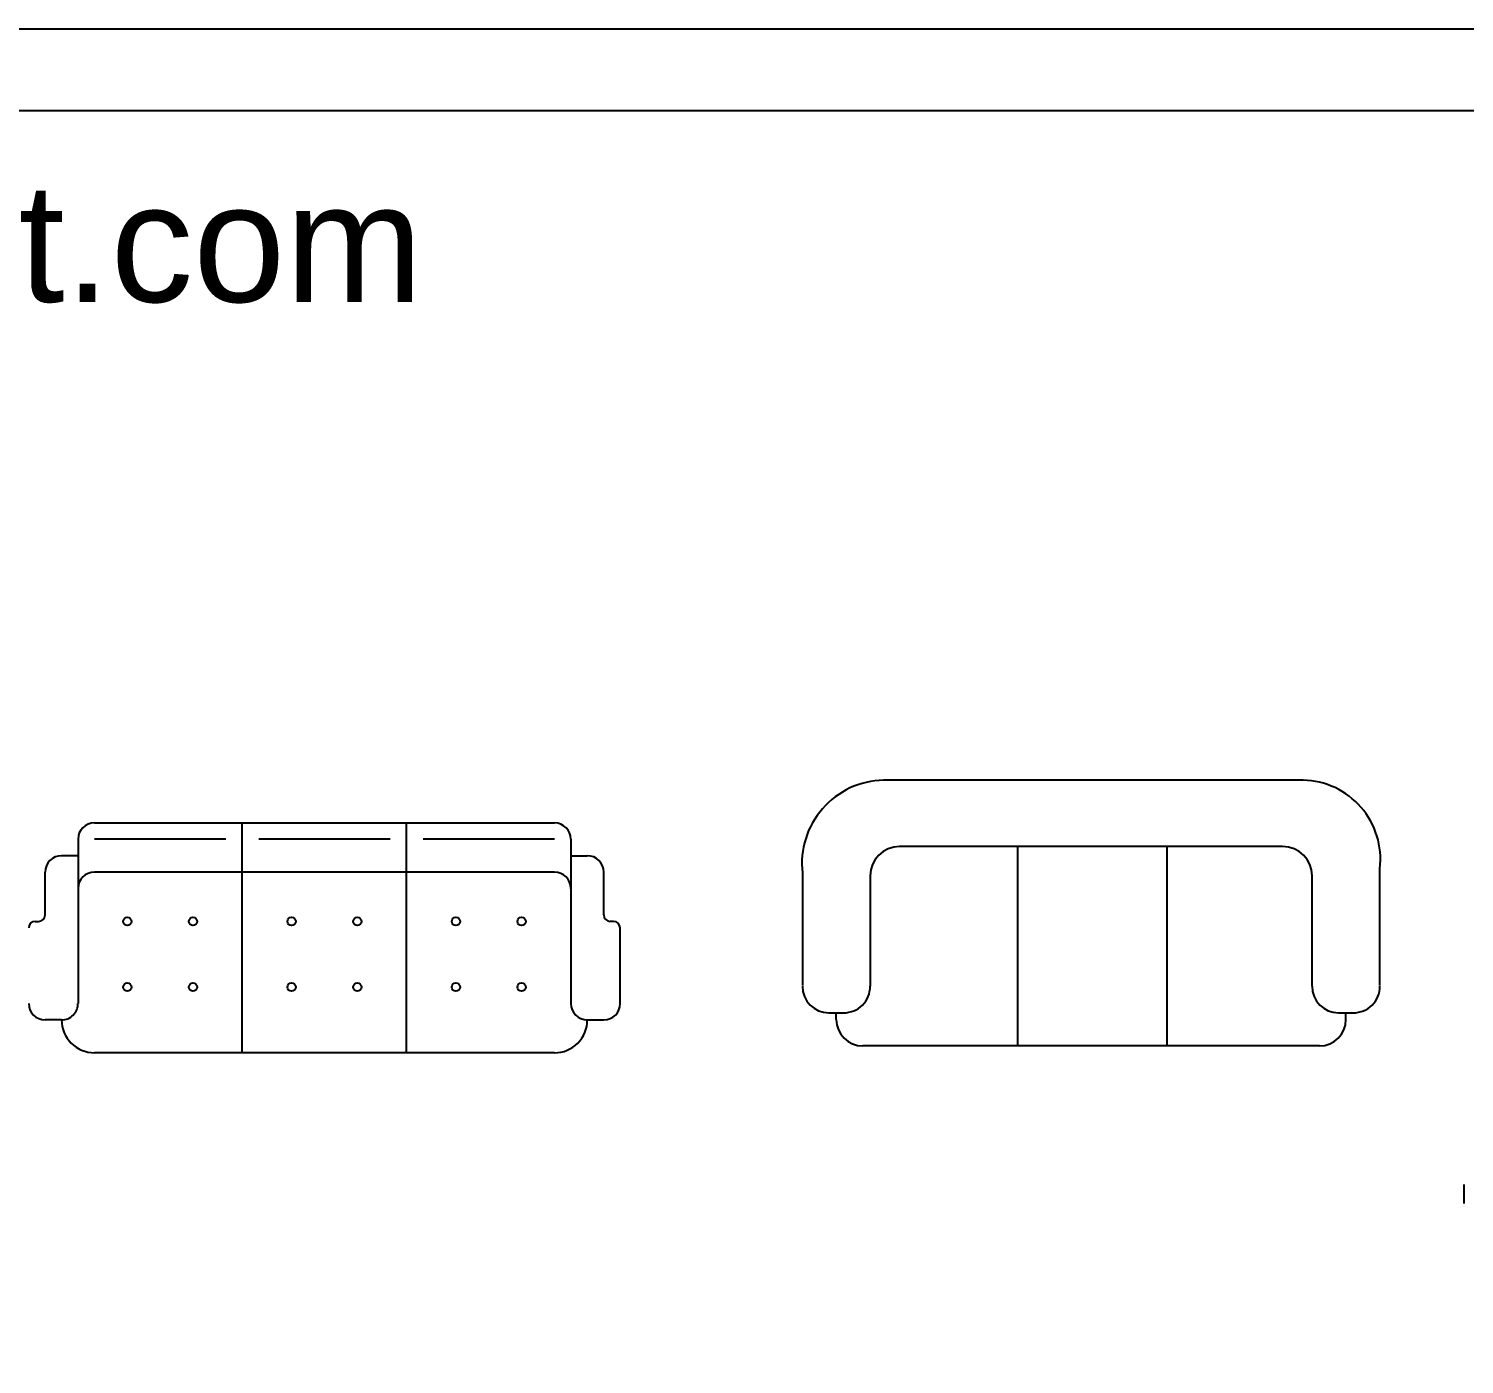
# Model space of a CAD drawing. Header units: inches. Extents: x 10.2 to 52.7, y 13.8 to 38.6.
# Drawn here: x 40.26 to 46.14, y 33.13 to 38.6 of the extents above; entities that cross this region are included whole.
import ezdxf

# ---------------------------------------------------------------- set-up
doc = ezdxf.new("R2010")
doc.units = ezdxf.units.IN
doc.header["$MEASUREMENT"] = 0
doc.layers.add('1', color=1, linetype='Continuous')
doc.layers.add('kadrbm', color=4, linetype='Continuous')
doc.styles.add('bmmm', font='swissel.ttf')

# ---------------------------------------------------------------- blocks, each defined once
blk = doc.blocks.new('kadrbm')
at = {"layer": 'kadrbm', "color": 4}
blk.add_lwpolyline([(0, 0), (0, 24.7972), (21, 24.7972), (21, 0), (0, 0)], close=True, dxfattribs=at)
blk.add_lwpolyline([(20.6631, 0.3257), (20.6631, 24.4603), (0.3369, 24.4603), (0.3369, 0.3257), (20.6631, 0.3257)], dxfattribs=at)
at = {"layer": 'kadrbm', "color": 211, "true_color": 0xf674fb, "style": 'bmmm'}
blk.add_text('www.cad-libraries.blogspot.com', height=0.485134, dxfattribs=at).set_placement((0.5726, 23.6772))

msp = doc.modelspace()

# ---------------------------------------------------------------- linework, layer by layer
at = {"layer": '1'}
for p, q in [((45.477, 35.5239), (43.7571, 35.5239)), ((40.5245, 35.3489), (42.4092, 35.3489)), ((41.1303, 34.4065), (41.1303, 35.3489)), ((41.8034, 34.4065), (41.8034, 35.3489)), ((40.4572, 35.2816), (40.4572, 34.6084)), ((41.063, 35.2816), (40.5245, 35.2816)), ((41.7361, 35.2816), (41.1976, 35.2816)), ((42.4092, 35.2816), (41.8707, 35.2816)), ((42.4765, 35.2816), (42.4765, 34.6084)), ((45.3926, 35.2523), (43.8235, 35.2523)), ((44.3063, 35.2523), (44.3063, 34.4346)), ((44.9188, 34.4376), (44.9188, 35.2523)), ((40.4572, 35.2142), (40.3898, 35.2142)), ((42.4765, 35.2142), (42.5438, 35.2142)), ((40.3225, 34.9719), (40.3225, 35.147)), ((42.4092, 35.147), (40.5245, 35.147)), ((42.6112, 34.9719), (42.6112, 35.147)), ((43.4252, 35.1437), (43.4252, 34.682)), ((43.7028, 35.1316), (43.7028, 34.679)), ((45.5133, 34.679), (45.5133, 35.1316)), ((45.7909, 34.682), (45.7909, 35.1618)), ((40.2821, 34.945), (40.2956, 34.945)), ((42.6515, 34.945), (42.6381, 34.945)), ((42.6785, 34.6084), (42.6785, 34.9181)), ((40.3898, 34.5411), (40.3225, 34.5411)), ((42.5438, 34.5411), (42.6112, 34.5411)), ((43.5338, 34.5704), (43.5941, 34.5704)), ((43.564, 34.5432), (43.564, 34.5704)), ((45.6219, 34.5704), (45.6822, 34.5704)), ((45.652, 34.5432), (45.652, 34.5704)), ((45.5434, 34.4346), (43.6726, 34.4346)), ((42.4092, 34.4065), (40.5245, 34.4065)), ((46.1368, 33.7888), (46.1368, 33.8666))]:
    msp.add_line(p, q, dxfattribs=at)
for centre in [(40.6591, 34.945), (40.9283, 34.945), (41.3322, 34.945), (41.6015, 34.945), (42.0053, 34.945), (42.2746, 34.945), (40.6591, 34.6758), (40.9283, 34.6758), (41.3322, 34.6758), (41.6015, 34.6758), (42.0053, 34.6758), (42.2746, 34.6758)]:
    msp.add_circle(centre, 0.0171, dxfattribs=at)
for centre, radius, start, end in [((43.7646, 35.1824), 0.3416, 91.2564, 186.501), ((45.4695, 35.2004), 0.3236, 353.159, 88.6697), ((40.5245, 35.2816), 0.0673, 90, 180), ((42.4092, 35.2816), 0.0673, 0, 90), ((43.8235, 35.1316), 0.1207, 90, 180), ((45.3926, 35.1316), 0.1207, 0, 90), ((40.3898, 35.147), 0.0673, 90, 180), ((42.5438, 35.147), 0.0673, 0, 90), ((40.5245, 35.0796), 0.0673, 90, 180), ((42.4092, 35.0796), 0.0673, 0, 90), ((40.2821, 34.9181), 0.0269, 90, 180), ((40.2956, 34.9719), 0.0269, 270, 0), ((42.6381, 34.9719), 0.0269, 180, 270), ((42.6515, 34.9181), 0.0269, 0, 90), ((43.5338, 34.679), 0.1086, 180, 270), ((43.5941, 34.679), 0.1086, 270, 0.00001), ((45.6219, 34.679), 0.1086, 180, 270), ((45.6822, 34.679), 0.1086, 270, 0.00001), ((40.3225, 34.6084), 0.0673, 180, 270), ((40.3898, 34.6084), 0.0673, 270, 0.00001), ((42.5438, 34.6084), 0.0673, 180, 270), ((42.6112, 34.6084), 0.0673, 270, 0), ((40.5245, 34.5411), 0.1346, 180, 270), ((42.4092, 34.5411), 0.1346, 270, 0.00001), ((43.6726, 34.5432), 0.1086, 180, 270), ((45.5434, 34.5432), 0.1086, 270, 0)]:
    msp.add_arc(centre, radius, start, end, dxfattribs=at)

# ---------------------------------------------------------------- block references
at = {"layer": 'kadrbm'}
msp.add_blockref('kadrbm', (31.7322, 13.8067), dxfattribs=at)

doc.saveas('drawing.dxf')
